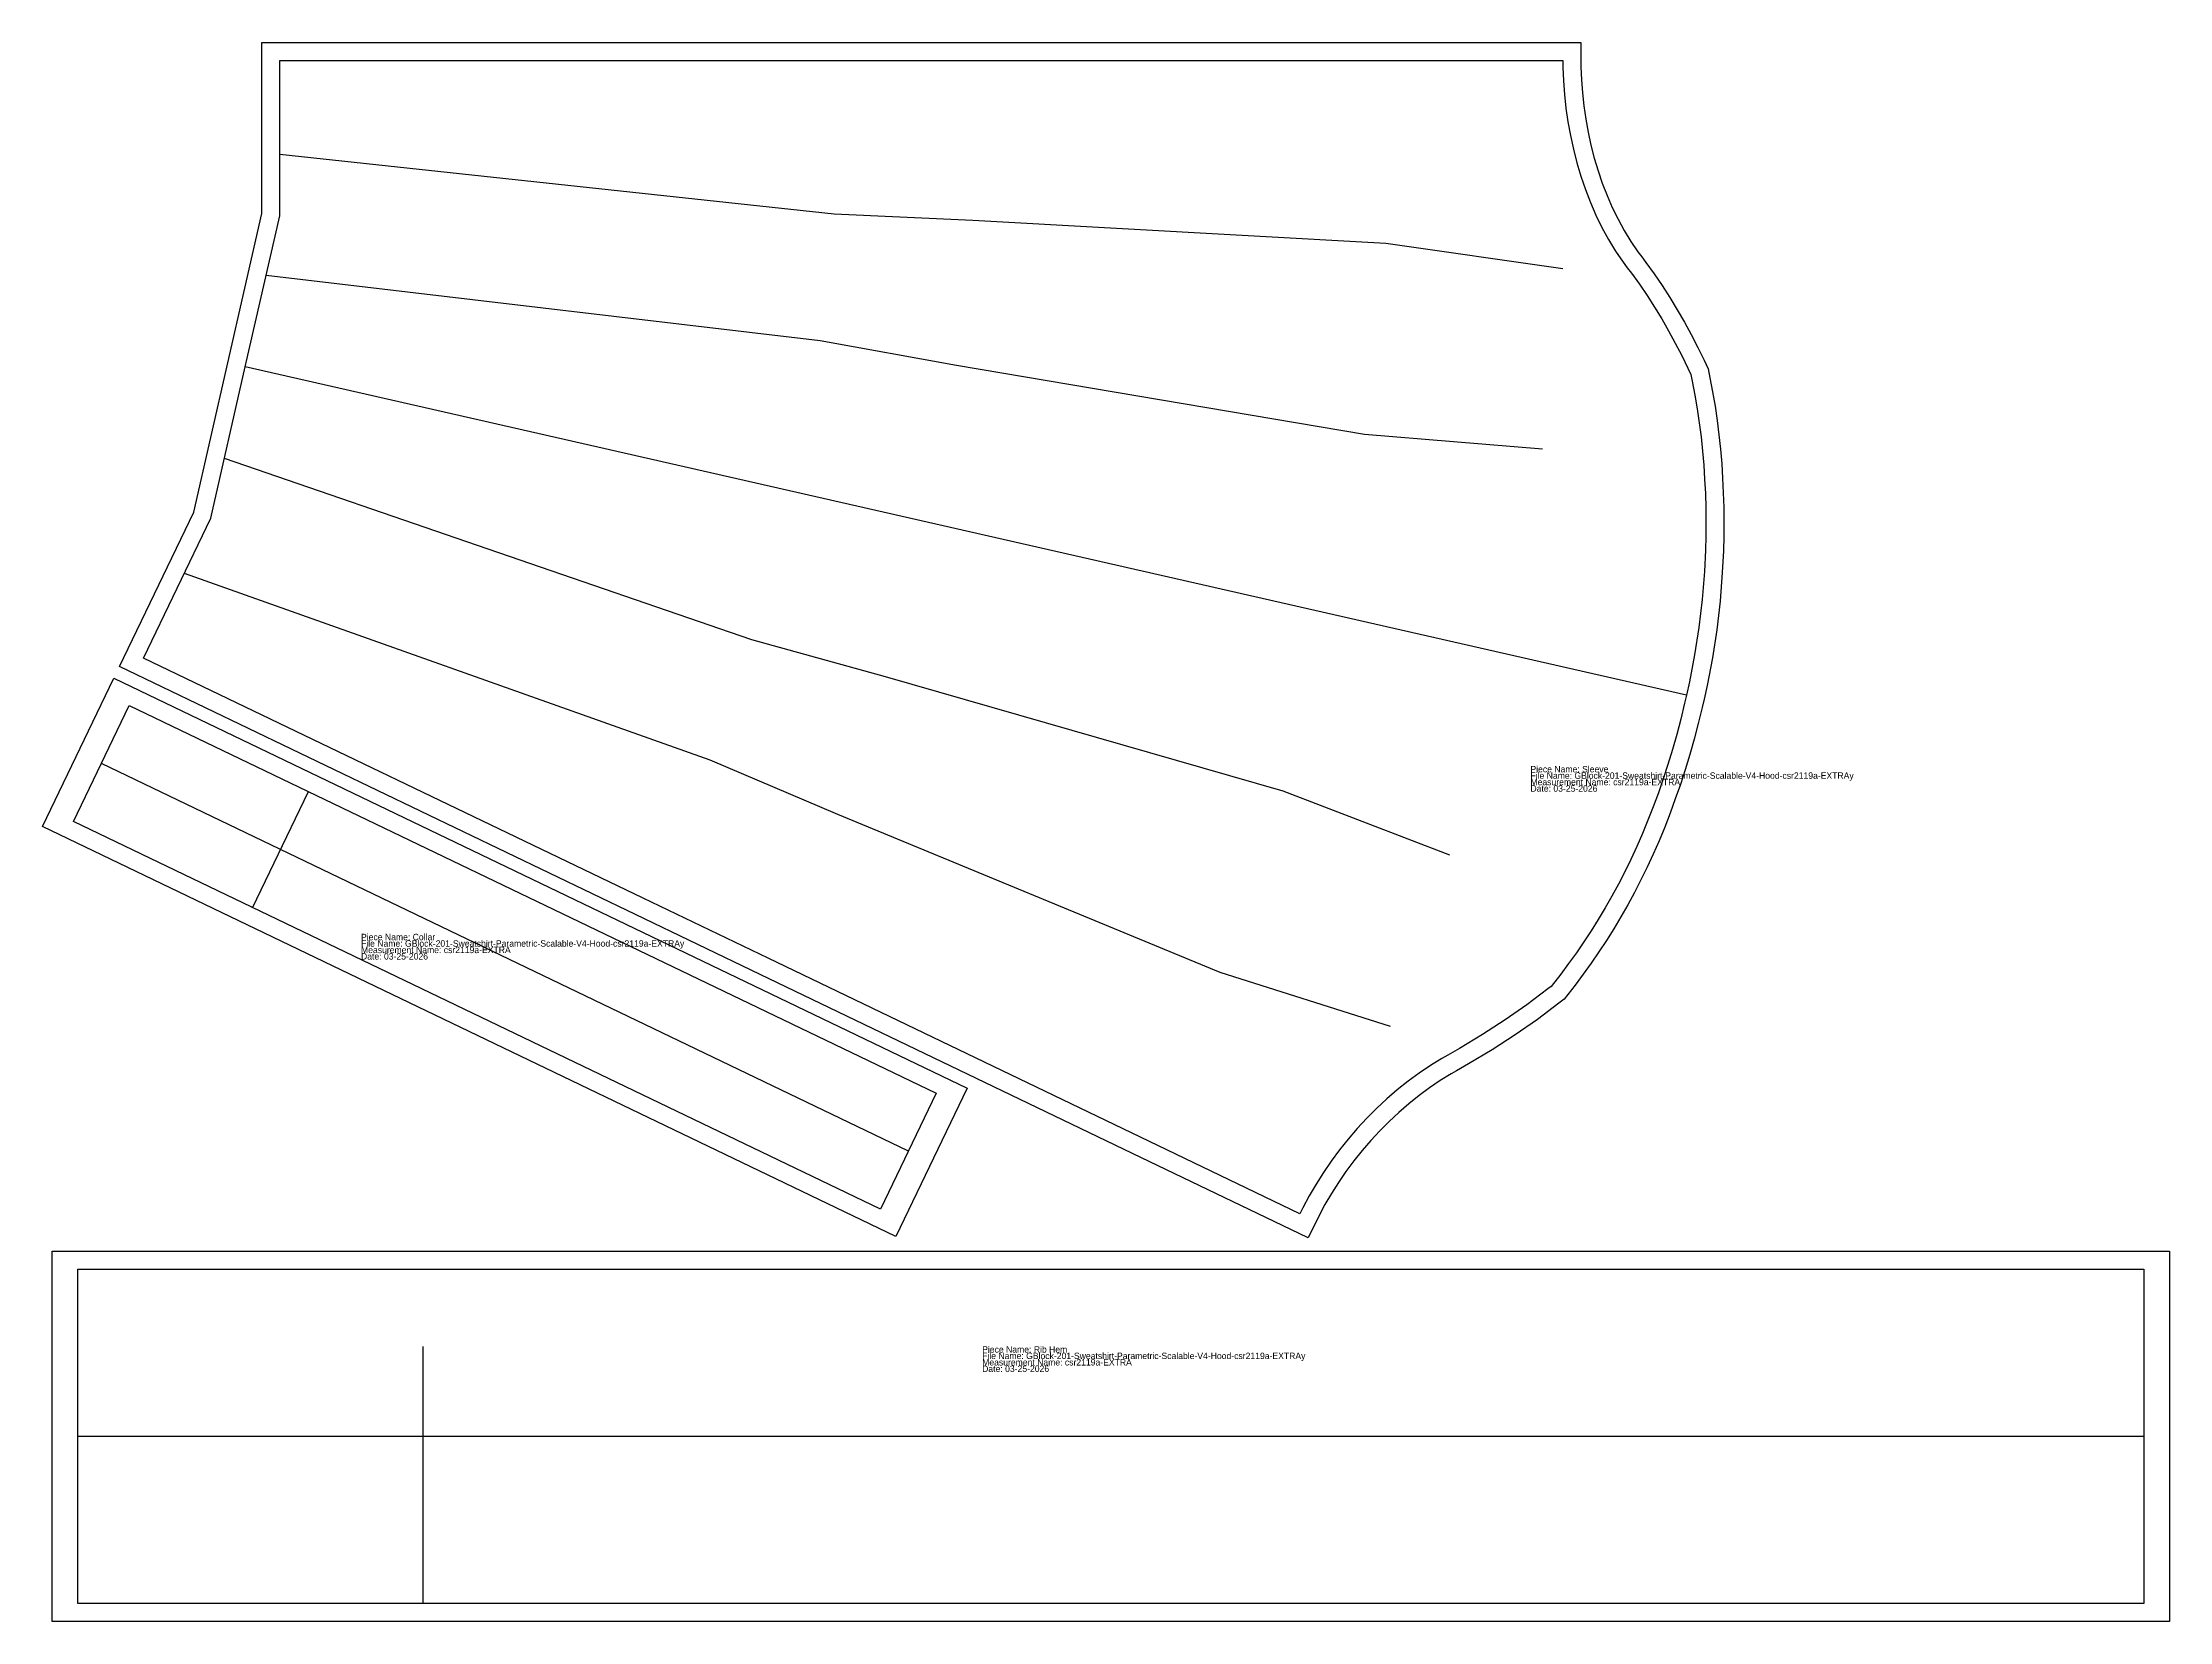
# Model space of a CAD drawing. Extents: x 77 to 903, y 0 to 1759.
# Drawn here: x 77 to 903, y 0 to 614 of the extents above; entities that cross this region are included whole.
import ezdxf

# ---------------------------------------------------------------- set-up
doc = ezdxf.new("R2010")
doc.units = 0
for name, color, linetype in [('1', 250, 'CONTINUOUS'), ('7', 250, 'CONTINUOUS'), ('8', 250, 'CONTINUOUS')]:
    doc.layers.add(name, color=color, linetype=linetype)

# ---------------------------------------------------------------- blocks, each defined once
blk = doc.blocks.new('SLEEVE')
at = {"layer": '1'}
blk.add_lwpolyline([(135.4, 431.08), (148.63, 489.11), (161.85, 547.15), (161.85, 613.67), (380.93, 613.67), (438.1, 613.67), (598.58, 613.67), (674.31, 613.67), (674.37, 604.2), (674.56, 599.16), (674.92, 594.1), (675.47, 589.01), (676.21, 583.92), (677.13, 578.83), (678.24, 573.78), (679.53, 568.76), (681.01, 563.82), (682.67, 558.95), (684.52, 554.17), (686.55, 549.51), (688.77, 544.98), (691.16, 540.6), (693.74, 536.38), (696.51, 532.31), (697.97, 530.35), (699.6, 528.19), (702.8, 523.74), (705.9, 519.18), (708.9, 514.54), (711.78, 509.81), (714.55, 505), (717.22, 500.12), (719.78, 495.17), (722.24, 490.14), (723.74, 486.89), (724.48, 483.38), (725.53, 477.86), (726.46, 472.32), (727.27, 466.75), (727.98, 461.15), (728.57, 455.54), (729.05, 449.91), (729.42, 444.28), (729.69, 438.63), (729.85, 432.98), (729.91, 427.34), (729.86, 421.69), (729.71, 416.05), (729.3, 407.62), (728.4, 396.46), (727.11, 385.39), (725.44, 374.46), (723.39, 363.7), (722.22, 358.39), (721.48, 355.19), (719.95, 348.96), (718.33, 342.85), (716.63, 336.87), (714.85, 331), (712.99, 325.26), (711.04, 319.63), (709.02, 314.12), (706.91, 308.72), (704.72, 303.43), (702.44, 298.24), (700.09, 293.16), (697.65, 288.18), (695.13, 283.29), (692.53, 278.49), (689.85, 273.79), (687.09, 269.17), (684.25, 264.64), (681.33, 260.19), (678.32, 255.82), (675.24, 251.53), (672.08, 247.3), (667.8, 241.86), (665.82, 240.26), (657.43, 233.94), (648.78, 227.91), (639.88, 222.16), (630.74, 216.66), (626.07, 214.02), (623.92, 212.79), (619.68, 210.16), (615.53, 207.35), (611.47, 204.35), (607.49, 201.16), (603.62, 197.82), (599.86, 194.31), (596.22, 190.66), (592.71, 186.87), (589.34, 182.96), (586.12, 178.94), (583.06, 174.82), (580.16, 170.61), (577.45, 166.32), (574.91, 161.97), (572.56, 157.54), (568.41, 149.06), (500.16, 181.87), (355.54, 251.42), (307.01, 274.75), (106.57, 371.13), (135.4, 431.08)], close=True, dxfattribs=at)
at = {"layer": '7'}
blk.add_line((715.39, 359.93), (155.45, 487.56), dxfattribs=at)
at = {"layer": '8'}
blk.add_lwpolyline([(155.45, 487.56), (168.85, 546.36), (168.85, 606.67), (384.25, 606.67), (438.1, 606.67), (598.58, 606.67), (667.36, 606.67), (667.37, 604.05), (667.56, 598.78), (667.95, 593.47), (668.53, 588.13), (669.3, 582.79), (670.27, 577.46), (671.43, 572.15), (672.79, 566.89), (674.34, 561.68), (676.09, 556.55), (678.05, 551.51), (680.2, 546.58), (682.55, 541.77), (685.1, 537.1), (687.85, 532.58), (690.81, 528.24), (692.37, 526.15), (693.96, 524.04), (697.07, 519.72), (700.07, 515.32), (702.96, 510.82), (705.76, 506.24), (708.45, 501.58), (711.04, 496.83), (713.53, 492.02), (715.92, 487.14), (717.05, 484.67), (717.62, 482), (718.64, 476.63), (719.54, 471.23), (720.34, 465.8), (721.02, 460.35), (721.6, 454.87), (722.07, 449.38), (722.43, 443.88), (722.7, 438.37), (722.85, 432.85), (722.91, 427.33), (722.86, 421.82), (722.71, 416.31), (722.32, 408.07), (721.44, 397.15), (720.17, 386.33), (718.54, 375.64), (716.54, 365.12), (715.39, 359.93), (714.67, 356.82), (713.16, 350.69), (711.58, 344.7), (709.92, 338.84), (708.17, 333.1), (706.35, 327.48), (704.45, 321.99), (702.47, 316.61), (700.41, 311.34), (698.28, 306.18), (696.06, 301.12), (693.77, 296.17), (691.39, 291.32), (688.94, 286.56), (686.41, 281.89), (683.81, 277.32), (681.12, 272.83), (678.36, 268.42), (675.51, 264.1), (672.6, 259.85), (669.6, 255.67), (666.52, 251.56), (662.78, 246.81), (661.51, 245.78), (653.32, 239.61), (644.88, 233.73), (636.17, 228.1), (627.21, 222.71), (622.61, 220.1), (620.34, 218.8), (615.87, 216.04), (611.49, 213.06), (607.2, 209.9), (603.01, 206.55), (598.94, 203.03), (594.99, 199.34), (591.17, 195.51), (587.49, 191.54), (583.95, 187.44), (580.58, 183.22), (577.36, 178.89), (574.32, 174.47), (571.46, 169.96), (568.79, 165.37), (566.33, 160.72), (565.18, 158.38), (503.2, 188.18), (358.57, 257.73), (310.04, 281.06), (115.91, 374.41), (142.05, 428.76)], close=True, dxfattribs=at)
for points in [[(667.36, 525.67), (598.58, 535.49), (438.1, 544.54), (384.25, 546.99), (168.85, 570.12)], [(163.57, 523.19), (378.73, 497.87), (431.78, 488.3), (590.25, 461.46), (659.49, 455.75)], [(623.49, 297.8), (558.62, 322.67), (404.16, 367.15), (352.2, 381.51), (147.33, 451.92)], [(131.75, 407.35), (335.9, 334.84), (385.49, 313.71), (534.04, 252.33), (600.28, 231.38)]]:
    blk.add_lwpolyline(points, dxfattribs=at)
at = {"layer": '1'}
for s, p in [('Piece Name: Sleeve', (654.75, 329.97)), ('File Name: GBlock-201-Sweatshirt-Parametric-Scalable-V4-Hood-csr2119a-EXTRAy', (654.75, 327.47)), ('Measurement Name: csr2119a-EXTRA', (654.75, 324.97)), ('Date: 03-25-2026', (654.75, 322.47))]:
    blk.add_text(s, height=2.5, dxfattribs=at).set_placement(p)
blk = doc.blocks.new('COLLAR')
at = {"layer": '1'}
blk.add_lwpolyline([(104.4, 366.63), (435.94, 207.21), (408.21, 149.53), (76.67, 308.95), (104.4, 366.63)], close=True, dxfattribs=at)
at = {"layer": '7'}
blk.add_line((158.26, 277.34), (180.02, 322.58), dxfattribs=at)
at = {"layer": '8'}
blk.add_lwpolyline([(423.89, 205.23), (402.23, 160.17), (88.72, 310.92), (110.38, 355.99)], close=True, dxfattribs=at)
blk.add_lwpolyline([(413.06, 182.7), (99.55, 333.45)], dxfattribs=at)
at = {"layer": '1'}
for s, p in [('Piece Name: Collar', (200.41, 264.72)), ('File Name: GBlock-201-Sweatshirt-Parametric-Scalable-V4-Hood-csr2119a-EXTRAy', (200.41, 262.22)), ('Measurement Name: csr2119a-EXTRA', (200.41, 259.72)), ('Date: 03-25-2026', (200.41, 257.22))]:
    blk.add_text(s, height=2.5, dxfattribs=at).set_placement(p)
blk = doc.blocks.new('RIB_HEM')
at = {"layer": '1'}
blk.add_lwpolyline([(903.02, 143.93), (903.02, -0.07), (80.43, -0.07), (80.43, 143.93), (903.02, 143.93)], close=True, dxfattribs=at)
at = {"layer": '7'}
blk.add_line((224.61, 6.8), (224.61, 106.8), dxfattribs=at)
at = {"layer": '8'}
blk.add_lwpolyline([(893.02, 136.93), (893.02, 6.93), (90.43, 6.93), (90.43, 136.93)], close=True, dxfattribs=at)
blk.add_lwpolyline([(90.43, 71.93), (893.02, 71.93)], dxfattribs=at)
at = {"layer": '1'}
for s, p in [('Piece Name: Rib Hem', (441.73, 104.43)), ('File Name: GBlock-201-Sweatshirt-Parametric-Scalable-V4-Hood-csr2119a-EXTRAy', (441.73, 101.93)), ('Measurement Name: csr2119a-EXTRA', (441.73, 99.43)), ('Date: 03-25-2026', (441.73, 96.93))]:
    blk.add_text(s, height=2.5, dxfattribs=at).set_placement(p)

msp = doc.modelspace()

# ---------------------------------------------------------------- block references
at = {"layer": '1'}
for name in ['SLEEVE', 'COLLAR', 'RIB_HEM']:
    msp.add_blockref(name, (0, 0), dxfattribs=at)

doc.saveas('drawing.dxf')
